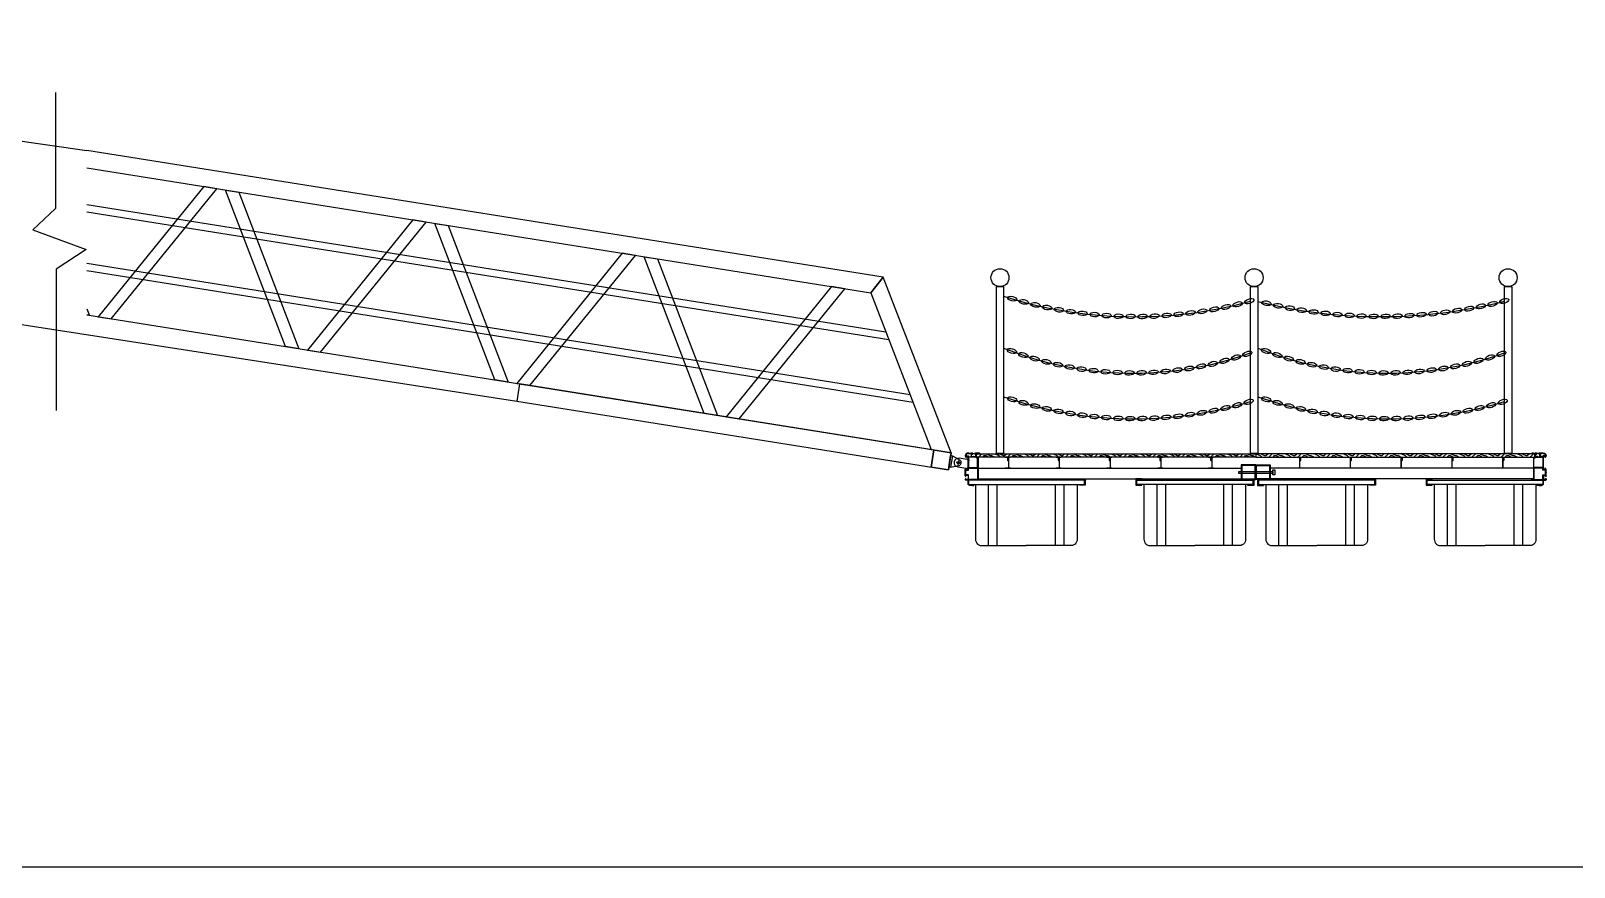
# Model space of a CAD drawing. Extents: x 36536 to 256213, y 18389 to 106449.
# Drawn here: x 233962 to 244591, y 69667 to 75428 of the extents above; entities that cross this region are included whole.
import ezdxf

# ---------------------------------------------------------------- set-up
doc = ezdxf.new("R2010")
doc.units = 0
doc.header["$LTSCALE"] = 1000
doc.header["$MEASUREMENT"] = 0
doc.linetypes.add('CENTER2', pattern=[28.575, 19.05, -3.175, 3.175, -3.175])
for name, color, linetype, lineweight in [('0 [HR] Dim', 6, 'Continuous', 13), ('结构', 52, 'Continuous', 18), ('铝龙骨', 7, 'Continuous', 9)]:
    doc.layers.add(name, color=color, linetype=linetype, lineweight=lineweight)
for name, color, linetype in [('W-PLASTIC_RAILINGS塑木栏杆', 6, 'Continuous'), ('W-STEEL_FRAME钢架', 3, 'Continuous'), ('W-STEEL_KEEL钢龙骨', 5, 'Continuous'), ('W-WOOD_FLOOR木地板', 30, 'Continuous')]:
    doc.layers.add(name, color=color, linetype=linetype)

# ---------------------------------------------------------------- blocks, each defined once
blk = doc.blocks.new('$matou$00000085')
at = {"color": 0, "lineweight": 5}
for p, q in [((-17, 36, 0), (-17, 37, 0)), ((-4, 34, 0), (-4, 35, 0)), ((-1, 13, 0), (-3, 13, 0))]:
    blk.add_line(p, q, dxfattribs=at)
at = {"color": 0, "lineweight": 0, "ltscale": 0.5}
blk.add_arc((-2, 17, 0), 4.07, 274.7282, 349.8472, dxfattribs=at)
at = {"layer": '结构', "color": 0, "linetype": 'ByBlock', "lineweight": 0, "ltscale": 0.5}
for p, q in [((-7, 38, 0), (-16, 38, 0)), ((-16, 35, 0), (-8, 35, 0)), ((-7, -34, 0), (-7, 34, 0)), ((-5, 33, 0), (-4, 34, 0)), ((-4, 33, 0), (-5, 33, 0)), ((-5, 31, 0), (-4, 32, 0)), ((-4, 31, 0), (-5, 31, 0)), ((-5, 31, 0), (-4, 31, 0)), ((-4, 31, 0), (-5, 31, 0)), ((-5, 29, 0), (-4, 29, 0)), ((-4, 29, 0), (-5, 29, 0)), ((-5, 27, 0), (-4, 27, 0)), ((-4, 27, 0), (-5, 27, 0)), ((-4, 26, 0), (-5, 25, 0)), ((-5, 25, 0), (-4, 25, 0)), ((-5, 24, 0), (-4, 23, 0)), ((-4, 24, 0), (-5, 24, 0)), ((-5, 22, 0), (-4, 22, 0)), ((-4, 22, 0), (-5, 22, 0)), ((-5, 20, 0), (-4, 20, 0)), ((-4, 20, 0), (-5, 20, 0)), ((-4, 32, 0), (-4, 33, 0)), ((-4, 31, 0), (-4, 29, 0)), ((-4, 31, 0), (-4, 31, 0)), ((-4, 29, 0), (-4, 27, 0)), ((-4, 27, 0), (-4, 26, 0)), ((-4, 25, 0), (-4, 24, 0)), ((-4, 23, 0), (-4, 22, 0)), ((-4, 22, 0), (-4, 20, 0)), ((-4, 20, 0), (-4, 19, 0)), ((-4, -34, 0), (-4, 12, 0)), ((-1, 34, 0), (-1, 35, 0)), ((0, 33, 0), (-1, 34, 0)), ((-1, 33, 0), (0, 33, 0)), ((-1, 32, 0), (-1, 33, 0)), ((0, 31, 0), (-1, 32, 0)), ((-1, 31, 0), (0, 31, 0)), ((-1, 30, 0), (-1, 31, 0)), ((0, 30, 0), (-1, 30, 0)), ((-1, 29, 0), (0, 30, 0)), ((-1, 28, 0), (-1, 29, 0)), ((0, 28, 0), (-1, 28, 0)), ((-1, 28, 0), (0, 28, 0)), ((-1, 26, 0), (-1, 28, 0)), ((0, 26, 0), (-1, 26, 0)), ((-1, 26, 0), (0, 26, 0)), ((-1, 25, 0), (-1, 26, 0)), ((0, 24, 0), (-1, 25, 0)), ((-1, 24, 0), (0, 24, 0)), ((-1, 23, 0), (-1, 24, 0)), ((0, 22, 0), (-1, 23, 0)), ((-1, 22, 0), (0, 22, 0)), ((-1, 22, 0), (-1, 22, 0)), ((-1, 21, 0), (-1, 22, 0)), ((0, 21, 0), (-1, 21, 0)), ((-1, 20, 0), (0, 21, 0)), ((-1, 19, 0), (-1, 20, 0)), ((2, 38, 0), (16, 38, 0)), ((3, 34, 0), (3, 17, 0)), ((16, 35, 0), (4, 35, 0)), ((17, 37, 0), (17, 36, 0)), ((-17, -35, 0), (-8, -35, 0)), ((-17, -38, 0), (-17, -36, 0)), ((17, -38, 0), (-17, -38, 0)), ((-3, -35, 0), (17, -35, 0)), ((17, -36, 0), (17, -38, 0))]:
    blk.add_line(p, q, dxfattribs=at)
for centre, radius, start, end in [((-16, 37, 0), 1, 90, 180), ((-16, 36, 0), 1, 180, 270), ((-8, 34, 0), 1, 0, 90), ((-7, 35, 0), 3, 0, 90.0017), ((-2, 19, 0), 1.75, 180, 0), ((-3, 12, 0), 1, 90, 180), ((2, 35, 0), 3, 89.9983, 180), ((4, 34, 0), 1, 90, 180), ((16, 37, 0), 1, 0, 90), ((16, 36, 0), 1, 270, 360), ((-17, -36, 0), 0.5, 90, 180), ((-17, -38, 0), 0.5, 180, 270), ((-8, -34, 0), 1, 270, 0), ((-3, -34, 0), 1, 180, 270), ((17, -36, 0), 0.5, 0, 90), ((17, -38, 0), 0.5, 270, 0)]:
    blk.add_arc(centre, radius, start, end, dxfattribs=at)
blk = doc.blocks.new('*U279')
at = {"layer": '铝龙骨', "yscale": -1, "rotation": 180}
blk.add_blockref('$matou$00000085', (0, 0, 0), dxfattribs=at)
blk = doc.blocks.new('*U280')
at = {"color": 0, "linetype": 'ByBlock', "lineweight": -2, "transparency": 16777216}
for p in [(0, 0), (350, 0), (700, 0), (1050, 0), (1400, 0)]:
    blk.add_blockref('*U279', p, dxfattribs=at)
blk = doc.blocks.new('450fuxiang')
at = {"color": 5, "lineweight": -3}
for p, q in [((-1521475, 1202849), (-1521475, 1203269)), ((-1521415, 1202849), (-1521415, 1203269)), ((-1521015, 1202849), (-1521015, 1203269)), ((-1520955, 1202849), (-1520955, 1203269))]:
    blk.add_line(p, q, dxfattribs=at)
at = {"color": 5}
blk.add_lwpolyline([(-1521615, 1203299), (-1521615, 1203269), (-1521565, 1203269), (-1520815, 1203269), (-1520815, 1203269), (-1520815, 1203299)], close=True, dxfattribs=at)
at = {"color": 5, "lineweight": -3}
for points in [[(-1521565, 1203269), (-1521565, 1202893, 0.477005), (-1521515, 1202849), (-1521215, 1202849)], [(-1520865, 1203269), (-1520865, 1202893, -0.477005), (-1520915, 1202849), (-1521215, 1202849)]]:
    blk.add_lwpolyline(points, format="xyb", dxfattribs=at)
blk = doc.blocks.new('*U281')
at = {"layer": '铝龙骨', "yscale": -1, "rotation": 180}
blk.add_blockref('$matou$00000085', (0, 0, 0), dxfattribs=at)
blk = doc.blocks.new('*U282')
at = {"color": 0, "linetype": 'ByBlock', "lineweight": -2, "transparency": 16777216}
for p in [(0, 0), (350, 0), (700, 0), (1050, 0), (1400, 0)]:
    blk.add_blockref('*U281', p, dxfattribs=at)
blk = doc.blocks.new('*U291')
blk.add_ellipse((61, 2), major_axis=(32.4, 2.7), ratio=0.48401)
blk = doc.blocks.new('*U278')
at = {"color": 0, "linetype": 'ByBlock', "lineweight": -2, "transparency": 16777216}
for p, rotation in [((240662, 73600), 342.3868018437025), ((240741, 73576), 343.9696232569075), ((240821, 73554), 345.5524446701127), ((242215, 73530), 12.46040869459679), ((242295, 73549), 14.043230107802), ((240901, 73534), 347.1352660833179), ((240982, 73517), 348.718087496523), ((241064, 73502), 350.3009089097276), ((241145, 73489), 351.8837303229324), ((241227, 73479), 353.4665517361374), ((241310, 73470), 355.0493731493422), ((241392, 73464), 356.6321945625468), ((241475, 73461), 358.2150159757521), ((241558, 73459), 359.7978373889584), ((241640, 73460), 1.380658802161547), ((241723, 73463), 2.963480215366089), ((241806, 73469), 4.546301628570874), ((241888, 73476), 6.129123041775837), ((241970, 73486), 7.711944454981085), ((242052, 73498), 9.294765868186326), ((242134, 73513), 10.87758728139156)]:
    blk.add_blockref('*U291', p, dxfattribs=dict(at, rotation=rotation))
blk = doc.blocks.new('*U287')
blk.add_ellipse((61, 2), major_axis=(32.4, 2.7), ratio=0.48401)
blk = doc.blocks.new('*U288')
at = {"color": 0, "linetype": 'ByBlock', "lineweight": -2, "transparency": 16777216}
for p, rotation in [((240662, 73243), 338.1623771704504), ((240739, 73214), 340.1348726219333), ((240817, 73187), 342.1073680734158), ((240897, 73163), 344.0798635248983), ((240976, 73141), 346.0523589763809), ((241057, 73123), 348.0248544278635), ((241962, 73105), 9.722304394172221), ((242043, 73120), 11.69479984565498), ((242124, 73139), 13.66729529713785), ((242204, 73160), 15.63979074862043), ((242283, 73183), 17.6122862001031), ((241138, 73107), 349.9973498793462), ((241220, 73094), 351.9698453308288), ((241302, 73084), 353.9423407823116), ((241385, 73077), 355.9148362337945), ((241467, 73072), 357.8873316852772), ((241550, 73071), 359.8598271367605), ((241633, 73072), 1.832322588241886), ((241715, 73076), 3.804818039724329), ((241798, 73083), 5.777313491206952), ((241880, 73092), 7.749808942689576)]:
    blk.add_blockref('*U287', p, dxfattribs=dict(at, rotation=rotation))
blk = doc.blocks.new('*U289')
blk.add_ellipse((61, 2), major_axis=(32.4, 2.7), ratio=0.48401)
blk = doc.blocks.new('*U290')
at = {"color": 0, "linetype": 'ByBlock', "lineweight": -2, "transparency": 16777216}
for p, rotation in [((240662, 72908), 340.8325963447396), ((240740, 72882), 342.559895919299), ((240820, 72858), 344.2871954938582), ((240900, 72837), 346.0144950684179), ((240980, 72818), 347.7417946429775), ((241061, 72802), 349.4690942175368), ((241967, 72786), 8.469389537690923), ((242049, 72799), 10.19668911225048), ((242130, 72815), 11.92398868680983), ((242211, 72833), 13.65128826136942), ((242291, 72854), 15.37858783592879), ((241143, 72788), 351.1963937920964), ((241225, 72777), 352.9236933666562), ((241307, 72768), 354.6509929412158), ((241390, 72761), 356.3782925157752), ((241472, 72757), 358.1055920903347), ((241555, 72756), 359.8328916648965), ((241638, 72757), 1.560191239453163), ((241720, 72760), 3.287490814012628), ((241803, 72766), 5.014790388571994), ((241885, 72775), 6.742089963131553)]:
    blk.add_blockref('*U289', p, dxfattribs=dict(at, rotation=rotation))
blk = doc.blocks.new('asdasdasfdf')
at = {"color": 3, "lineweight": -3}
for p, q in [((210793, 35711), (210793, 35754)), ((210799, 35753), (210812, 35753)), ((210810, 35778), (210810, 35778)), ((210811, 35778), (210812, 35778)), ((210812, 35778), (210812, 35778)), ((210814, 35778), (210820, 35778)), ((210814, 35778), (210814, 35778)), ((210814, 35778), (210816, 35778)), ((210825, 35776), (210825, 35771)), ((210839, 35771), (210839, 35776)), ((210845, 35778), (210850, 35778)), ((210858, 35778), (210858, 35778)), ((210860, 35778), (210860, 35778)), ((210861, 35778), (210861, 35778)), ((210862, 35778), (210862, 35778)), ((210862, 35749), (210862, 35711)), ((210865, 35778), (210867, 35778)), ((210774, 35646), (210774, 35664)), ((210862, 35644), (210862, 35595))]:
    blk.add_line(p, q, dxfattribs=at)
at = {"color": 0}
blk.add_line((210825, 35774), (210839, 35774), dxfattribs=at)
at = {"color": 3, "lineweight": -3}
for points in [[(210794, 35778, 0.414214), (210774, 35758), (210774, 35757)], [(210778, 35759), (210778, 35759), (210795, 35759, -0.414214), (210797, 35757), (210797, 35755, 0.413909), (210799, 35753)], [(210791, 35756), (210785, 35756, 0.362489), (210784, 35755), (210782, 35748)], [(210794, 35774), (210794, 35774), (210811, 35774, -0.414214), (210814, 35771), (210814, 35755, -0.414518), (210812, 35753)], [(210799, 35778, -0.198912), (210799, 35778), (210800, 35778)], [(210800, 35778), (210800, 35778, -0.198912), (210800, 35778), (210801, 35778, -0.198912), (210801, 35778), (210802, 35778)], [(210802, 35778), (210802, 35778, -0.198912), (210802, 35778), (210803, 35778, -0.198912), (210803, 35778), (210804, 35778)], [(210804, 35778), (210804, 35778, -0.198912), (210804, 35778), (210805, 35778, -0.198912), (210805, 35778), (210806, 35778)], [(210806, 35778), (210806, 35778, -0.198912), (210806, 35778), (210807, 35778, -0.198912), (210807, 35778), (210808, 35778)], [(210808, 35778), (210808, 35778, -0.198912), (210808, 35778), (210809, 35778, -0.198912), (210809, 35778), (210810, 35778)], [(210810, 35778, -0.198912), (210810, 35778), (210811, 35778)], [(210812, 35778), (210813, 35778, -0.198912), (210813, 35778), (210814, 35778)], [(210832, 35753), (210818, 35753, -0.414214), (210817, 35754), (210817, 35770, -0.414214), (210818, 35771), (210825, 35771)], [(210833, 35753, 0.198912), (210833, 35753), (210832, 35753, -0.414214), (210832, 35753), (210832, 35753, 0.198912), (210832, 35753)], [(210833, 35753), (210846, 35753, 0.414214), (210847, 35754), (210847, 35770, 0.414214), (210846, 35771), (210839, 35771)], [(210850, 35778), (210850, 35778, 0.198912), (210850, 35778), (210848, 35778)], [(210852, 35778), (210852, 35778, 0.198912), (210852, 35778), (210851, 35778, 0.198912), (210851, 35778), (210851, 35778)], [(210862, 35749, 0.414214), (210861, 35750), (210852, 35750, -0.414214), (210851, 35751), (210851, 35774, -0.414214), (210852, 35775)], [(210875, 35776), (210875, 35775, -0.414214), (210875, 35775), (210852, 35775)], [(210854, 35778), (210854, 35778, 0.198912), (210854, 35778), (210853, 35778, 0.198912), (210853, 35778), (210853, 35778)], [(210856, 35778), (210856, 35778, 0.198912), (210856, 35778), (210855, 35778, 0.198912), (210855, 35778), (210855, 35778)], [(210858, 35778), (210857, 35778, 0.198912), (210857, 35778), (210857, 35778)], [(210860, 35778), (210859, 35778, 0.198912), (210859, 35778), (210859, 35778)], [(210862, 35778), (210861, 35778, 0.198912), (210861, 35778)], [(210864, 35778), (210864, 35778, 0.198912), (210864, 35778), (210863, 35778, 0.198912), (210863, 35778), (210863, 35778)], [(210865, 35778, 0.198912), (210865, 35778), (210865, 35778)], [(210774, 35646, 0.198912), (210774, 35645), (210775, 35645, -0.414214), (210775, 35645), (210774, 35645, 0.198912), (210774, 35644)], [(210774, 35620, 0.414214), (210777, 35617), (210778, 35617, 0.414214), (210778, 35617)], [(210778, 35617), (210778, 35624, -0.414214), (210779, 35625), (210792, 35625, -0.414214), (210793, 35624), (210793, 35611, 0.198912), (210794, 35611), (210794, 35610, -0.414214), (210794, 35610), (210794, 35610, 0.198912), (210793, 35610), (210793, 35596, -0.414214), (210792, 35595), (210779, 35595, -0.414214), (210778, 35596), (210778, 35603)], [(210781, 35674, -0.403535), (210782, 35673), (210784, 35666, 0.362489), (210785, 35665), (210791, 35665, 0.414214), (210793, 35667), (210793, 35710)], [(210793, 35711, 0.198912), (210794, 35711), (210794, 35711, -0.414214), (210794, 35710), (210794, 35710, 0.198912), (210793, 35710)], [(210862, 35711), (210861, 35711, 0.414214), (210861, 35710), (210862, 35710, -0.198912), (210862, 35710), (210862, 35710), (210862, 35646)], [(210862, 35673), (210862, 35595, 2.414214), (210862, 35595), (210874, 35595, -0.414214), (210875, 35594), (210875, 35593, -0.414214), (210874, 35592)], [(210862, 35645), (210861, 35645, 0.414214), (210861, 35645), (210862, 35645)], [(210774, 35598), (210774, 35594, 0.414214), (210776, 35592)], [(210805, 35555, -0.414214), (210793, 35567), (210793, 35590, 0.414214), (210791, 35592), (210776, 35592)], [(210778, 35603, 0.414214), (210778, 35603), (210777, 35603)], [(210874, 35592), (210798, 35592, 0.414214), (210796, 35590), (210796, 35567, 0.414214), (210805, 35558)], [(210822, 35555), (210822, 35556, -0.414214), (210823, 35556), (210823, 35555, 0.198912), (210823, 35555), (210832, 35555, 0.414214), (210833, 35556), (210833, 35557, 0.414214), (210832, 35558), (210805, 35558)], [(210822, 35555, -0.198912), (210822, 35555), (210805, 35555)]]:
    blk.add_lwpolyline(points, format="xyb", dxfattribs=at)
for points in [[(210794, 35778), (210799, 35778), (210797, 35778)], [(210774, 35620), (210774, 35630), (210774, 35644)]]:
    blk.add_lwpolyline(points, dxfattribs=at)
for points in [[(210850, 35746, -0.356394), (210847, 35749, 0.356394), (210845, 35750), (210800, 35750, 0.414214), (210797, 35747), (210797, 35680, 0.414214), (210799, 35678), (210855, 35678, 0.414214), (210858, 35681), (210858, 35743, 0.414214), (210855, 35746)], [(210858, 35598, -0.414214), (210855, 35595), (210800, 35595, -0.414214), (210797, 35598), (210797, 35626, 0.414214), (210794, 35629), (210781, 35629, -0.414214), (210778, 35632), (210778, 35657, -0.414214), (210781, 35660), (210794, 35660, 0.414214), (210797, 35663), (210797, 35673, -0.414214), (210799, 35675), (210855, 35675, -0.414214), (210858, 35672)]]:
    blk.add_lwpolyline(points, format="xyb", close=True, dxfattribs=at)
for centre, radius, start, end in [((210784, 35757), 9.88, 179.7094, 251.9861), ((210794, 35758), 16, 89.8166, 176.4472), ((210781, 35748), 1, 270, 349.7), ((210791, 35754), 2.01, 0, 90), ((210800, 35778), 0.201, 225, 315), ((210802, 35778), 0.201, 225, 315), ((210804, 35778), 0.201, 225, 315), ((210806, 35778), 0.201, 225, 315), ((210808, 35778), 0.201, 225, 315), ((210810, 35778), 0.201, 225, 315), ((210811, 35778), 0.201, 45, 90), ((210812, 35778), 0.201, 225, 315), ((210812, 35778), 0.201, 90, 135), ((210814, 35778), 0.201, 225, 315), ((210814, 35778), 0.201, 90, 135), ((210820, 35772), 6.62, 38.3047, 92.8074), ((210825, 35771), 0.201, 270, 0.2741), ((210844, 35772), 6.62, 87.1926, 141.6953), ((210839, 35771), 0.201, 180, 270), ((210850, 35778), 0.201, 225, 315), ((210852, 35778), 0.201, 225, 315), ((210854, 35778), 0.201, 225, 315), ((210856, 35778), 0.201, 225, 315), ((210858, 35778), 0.201, 225, 315), ((210858, 35778), 0.201, 45, 90), ((210860, 35778), 0.201, 225, 315), ((210860, 35778), 0.201, 45, 90), ((210862, 35778), 0.201, 225, 315), ((210862, 35778), 0.201, 45, 90), ((210864, 35778), 0.201, 225, 315), ((210867, 35764), 13.8, 54.8394, 92.3815), ((210784, 35664), 10.1, 110.0422, 179.7055), ((210862, 35711), 0.201, 315, 0), ((210862, 35646), 0.201, 315, 0), ((210862, 35644), 0.201, 360, 45), ((210781, 35598), 6.62, 128.3047, 182.8074)]:
    blk.add_arc(centre, radius, start, end, dxfattribs=at)
blk = doc.blocks.new('连接')
at = {"layer": 'W-STEEL_KEEL钢龙骨'}
blk.add_lwpolyline([(503899, 498604), (503899, 498534), (503959, 498534), (503959, 498604)], dxfattribs=at)
blk.add_circle((503929, 498604), 5, dxfattribs=at)
blk.add_arc((503929, 498604), 30, 0, 180, dxfattribs=at)
blk = doc.blocks.new('滚轮支架 -left')
for p, q in [((-50, 10), (-22, 81)), ((50, 10), (22, 81))]:
    blk.add_line(p, q)
at = {"color": 3, "linetype": 'CENTER2'}
for p, q in [((-15, 70), (15, 70)), ((0, 85), (0, 55))]:
    blk.add_line(p, q, dxfattribs=at)
blk.add_lwpolyline([(-50, 10), (50, 10), (50, -5), (-50, -5)], close=True)
blk.add_circle((0, 70), 11)
blk.add_arc((0, 70), 25, 26.1956, 153.8044)
blk = doc.blocks.new('asasd')
at = {"layer": '0 [HR] Dim', "color": 3, "linetype": 'CENTER2'}
for p, q in [((502185, 500813), (502145, 500813)), ((502185, 500813), (502145, 500813)), ((502165, 500785), (502165, 500841)), ((502165, 500785), (502165, 500841))]:
    blk.add_line(p, q, dxfattribs=at)
at = {"rotation": 270}
blk.add_blockref('滚轮支架 -left', (502095, 500813), dxfattribs=at)
blk.add_blockref('滚轮支架 -left', (502095, 500813), dxfattribs=at)
blk = doc.blocks.new('*U285')
blk.add_ellipse((61, 2), major_axis=(32.4, 2.7), ratio=0.48401)
blk = doc.blocks.new('*U286')
at = {"color": 0, "linetype": 'ByBlock', "lineweight": -2, "transparency": 16777216}
for p, rotation in [((242412, 73565), 345.8366380346332), ((242492, 73546), 347.2051172902687), ((243970, 73533), 11.83774389171014), ((244051, 73551), 13.20622314734562), ((242573, 73528), 348.5735965459039), ((242654, 73513), 349.9420758015393), ((242736, 73499), 351.3105550571751), ((242818, 73488), 352.679034312811), ((242900, 73478), 354.0475135684471), ((242983, 73471), 355.4159928240825), ((243065, 73465), 356.7844720797183), ((243148, 73461), 358.1529513353541), ((243231, 73460), 359.5214305909909), ((243313, 73460), 0.8899098466249721), ((243396, 73462), 2.25838910226087), ((243479, 73467), 3.62686835789621), ((243561, 73473), 4.995347613532092), ((243644, 73481), 6.363826869167786), ((243726, 73491), 7.732306124803526), ((243808, 73503), 9.100785380438921), ((243889, 73517), 10.46926463607441)]:
    blk.add_blockref('*U285', p, dxfattribs=dict(at, rotation=rotation))
blk = doc.blocks.new('*U292')
blk.add_ellipse((61, 2), major_axis=(32.4, 2.7), ratio=0.48401)
blk = doc.blocks.new('*U293')
at = {"color": 0, "linetype": 'ByBlock', "lineweight": -2, "transparency": 16777216}
for p, rotation in [((242412, 73243), 338.1623771704505), ((242489, 73214), 340.1348726219331), ((242567, 73187), 342.1073680734161), ((242647, 73163), 344.0798635248989), ((242726, 73141), 346.0523589763817), ((242807, 73123), 348.0248544278643), ((243712, 73105), 9.722304394174483), ((243793, 73120), 11.6947998456573), ((243874, 73139), 13.66729529713994), ((243954, 73160), 15.6397907486222), ((244033, 73183), 17.61228620010482), ((242888, 73107), 349.997349879347), ((242970, 73094), 351.9698453308298), ((243052, 73084), 353.9423407823124), ((243135, 73077), 355.9148362337953), ((243217, 73072), 357.8873316852782), ((243300, 73071), 359.8598271367631), ((243383, 73072), 1.832322588243278), ((243465, 73076), 3.804818039725863), ((243548, 73083), 5.77731349120866), ((243630, 73092), 7.749808942691462)]:
    blk.add_blockref('*U292', p, dxfattribs=dict(at, rotation=rotation))
blk = doc.blocks.new('*U283')
blk.add_ellipse((61, 2), major_axis=(32.4, 2.7), ratio=0.48401)
blk = doc.blocks.new('*U284')
at = {"color": 0, "linetype": 'ByBlock', "lineweight": -2, "transparency": 16777216}
for p, rotation in [((242412, 72908), 340.8325963447396), ((242490, 72882), 342.5598959192985), ((242570, 72858), 344.2871954938574), ((242650, 72837), 346.0144950684166), ((242730, 72818), 347.741794642976), ((242811, 72802), 349.4690942175354), ((243717, 72786), 8.469389537686647), ((243799, 72799), 10.19668911224584), ((243880, 72815), 11.923988686805), ((243961, 72833), 13.65128826136394), ((244041, 72854), 15.3785878359231), ((242893, 72788), 351.1963937920945), ((242975, 72777), 352.9236933666534), ((243057, 72768), 354.6509929412124), ((243140, 72761), 356.3782925157717), ((243222, 72757), 358.1055920903313), ((243305, 72756), 359.8328916648899), ((243388, 72757), 1.560191239449659), ((243470, 72760), 3.287490814008967), ((243553, 72766), 5.014790388568137), ((243635, 72775), 6.742089963127489)]:
    blk.add_blockref('*U283', p, dxfattribs=dict(at, rotation=rotation))

msp = doc.modelspace()

# ---------------------------------------------------------------- hatches: boundary and pattern name
at = {"layer": 'W-WOOD_FLOOR木地板'}
h = msp.add_hatch(dxfattribs=at)
h.set_pattern_fill('木纹01', color=256, scale=50)
h.set_pattern_definition([(360, (-108741.64, 247352.29), (200, 200), [10, -190]), (360, (-108881.64, 247372.29), (200, 200), [20, -180]), (360, (-108751.64, 247382.29), (200, 200), [10, -190]), (360, (-108871.64, 247402.29), (200, 200), [10, -190]), (360, (-108751.64, 247412.29), (200, 200), [10, -190]), (360, (-108861.64, 247422.29), (200, 200), [10, -190]), (360, (-108751.64, 247432.29), (200, 200), [10, -190]), (360, (-108861.64, 247452.29), (200, 200), [10, -110, 10, -70]), (360, (-108861.64, 247472.29), (200, 200), [20, -100, 10, -70]), (360, (-108871.64, 247502.29), (200, 200), [10, -30, 10, -80, 10, -60]), (360, (-108881.64, 247522.29), (200, 200), [10, -40, 20, -130]), (360, (-108751.64, 247532.29), (200, 200), [10, -190]), (360, (-108881.64, 247542.29), (200, 200), [10, -50, 10, -130]), (45, (-108901.64, 247352.29), (5e-14, 200), [28.2842, -254.55851]), (45, (-108731.64, 247352.29), (5e-14, 200), [56.56854, -226.27417]), (45, (-108731.64, 247452.29), (5e-14, 200), [14.142, -268.70071]), (45, (-108901.64, 247472.29), (5e-14, 200), [42.4264, -240.41631]), (45, (-108731.64, 247472.29), (5e-14, 200), [70.71068, -212.13203]), (45, (-108731.64, 247502.29), (5e-14, 200), [42.4264, -240.41631]), (315, (-108771.64, 247522.29), (200, -9e-14), [14.142, -268.70071]), (315, (-108841.64, 247362.29), (200, -9e-14), [28.2842, -254.55851]), (315, (-108831.64, 247442.29), (200, -9e-14), [28.2842, -254.55851]), (315, (-108771.64, 247402.29), (200, -9e-14), [28.2842, -254.55851]), (315, (-108781.64, 247482.29), (200, -9e-14), [28.2842, -254.55851]), (315, (-108771.64, 247502.29), (200, -9e-14), [42.4264, -240.41631]), (315, (-108821.64, 247382.29), (200, -9e-14), [42.4264, -240.41631]), (315, (-108791.64, 247392.29), (200, -9e-14), [42.4264, -240.41631]), (315, (-108821.64, 247462.29), (200, -9e-14), [42.4264, -240.41631]), (315, (-108801.64, 247472.29), (200, -9e-14), [42.4264, -240.41631]), (26.56505, (-108891.64, 247392.29), (200, 8e-08), [22.36068, -424.85292]), (26.56505, (-108741.64, 247382.29), (200, 8e-08), [89.44272, -357.77088]), (26.56505, (-108741.64, 247412.29), (200, 8e-08), [89.44272, -357.77088]), (26.56505, (-108741.64, 247432.29), (200, 8e-08), [89.4428, -134, 44.722, -179.048795]), (26.56505, (-108721.64, 247462.29), (200, 8e-08), [22.36068, -424.85292]), (26.56505, (-108901.64, 247532.29), (200, 8e-08), [22.36068, -424.85292]), (26.56505, (-108741.64, 247532.29), (200, 8e-08), [44.72136, -402.49224]), (333.43495, (-108791.64, 247352.29), (200, -8e-08), [44.72136, -402.49224]), (333.43495, (-108861.64, 247402.29), (200, -8e-08), [44.72136, -402.49224]), (333.43495, (-108861.64, 247372.29), (200, -8e-08), [22.36068, -424.85224]), (333.43495, (-108851.64, 247422.29), (200, -8e-08), [67.08204, -380.13156]), (333.43495, (-108811.64, 247422.29), (200, -8e-08), [44.72136, -402.49224]), (333.43495, (-108791.64, 247432.29), (200, -8e-08), [44.72136, -402.49224]), (333.43495, (-108851.64, 247452.29), (200, -8e-08), [22.36068, -424.85224]), (333.43495, (-108841.64, 247472.29), (200, -8e-08), [22.36068, -424.85224]), (333.43495, (-108761.64, 247512.29), (200, -8e-08), [22.36068, -424.85224]), (333.43495, (-108771.64, 247442.29), (200, -8e-08), [22.36068, -424.85224]), (333.43495, (-108861.64, 247502.29), (200, -8e-08), [67.08204, -380.13156]), (333.43495, (-108871.64, 247522.29), (200, -8e-08), [44.72136, -402.49224]), (333.43495, (-108761.64, 247462.29), (200, -8e-08), [22.36, -201.24, 22.36, -201.253595]), (333.43495, (-108821.64, 247502.29), (200, -8e-08), [44.72136, -402.49224]), (333.43495, (-108811.64, 247522.29), (200, -8e-08), [44.72136, -402.49224]), (333.43495, (-108871.64, 247542.29), (200, -8e-08), [44.72136, -402.49224]), (333.43495, (-108811.64, 247542.29), (200, -8e-08), [44.72136, -402.49224])])
h.paths.add_polyline_path([(240475.499, 72515.553), (240475.499, 72491.553), (242398.246, 72491.553), (242398.246, 72515.553)])
h = msp.add_hatch(dxfattribs=at)
h.set_pattern_fill('木纹01', color=256, scale=50)
h.set_pattern_definition([(360, (-108741.64, 247352.29), (200, 200), [10, -190]), (360, (-108881.64, 247372.29), (200, 200), [20, -180]), (360, (-108751.64, 247382.29), (200, 200), [10, -190]), (360, (-108871.64, 247402.29), (200, 200), [10, -190]), (360, (-108751.64, 247412.29), (200, 200), [10, -190]), (360, (-108861.64, 247422.29), (200, 200), [10, -190]), (360, (-108751.64, 247432.29), (200, 200), [10, -190]), (360, (-108861.64, 247452.29), (200, 200), [10, -110, 10, -70]), (360, (-108861.64, 247472.29), (200, 200), [20, -100, 10, -70]), (360, (-108871.64, 247502.29), (200, 200), [10, -30, 10, -80, 10, -60]), (360, (-108881.64, 247522.29), (200, 200), [10, -40, 20, -130]), (360, (-108751.64, 247532.29), (200, 200), [10, -190]), (360, (-108881.64, 247542.29), (200, 200), [10, -50, 10, -130]), (45, (-108901.64, 247352.29), (5e-14, 200), [28.2842, -254.55851]), (45, (-108731.64, 247352.29), (5e-14, 200), [56.56854, -226.27417]), (45, (-108731.64, 247452.29), (5e-14, 200), [14.142, -268.70071]), (45, (-108901.64, 247472.29), (5e-14, 200), [42.4264, -240.41631]), (45, (-108731.64, 247472.29), (5e-14, 200), [70.71068, -212.13203]), (45, (-108731.64, 247502.29), (5e-14, 200), [42.4264, -240.41631]), (315, (-108771.64, 247522.29), (200, -9e-14), [14.142, -268.70071]), (315, (-108841.64, 247362.29), (200, -9e-14), [28.2842, -254.55851]), (315, (-108831.64, 247442.29), (200, -9e-14), [28.2842, -254.55851]), (315, (-108771.64, 247402.29), (200, -9e-14), [28.2842, -254.55851]), (315, (-108781.64, 247482.29), (200, -9e-14), [28.2842, -254.55851]), (315, (-108771.64, 247502.29), (200, -9e-14), [42.4264, -240.41631]), (315, (-108821.64, 247382.29), (200, -9e-14), [42.4264, -240.41631]), (315, (-108791.64, 247392.29), (200, -9e-14), [42.4264, -240.41631]), (315, (-108821.64, 247462.29), (200, -9e-14), [42.4264, -240.41631]), (315, (-108801.64, 247472.29), (200, -9e-14), [42.4264, -240.41631]), (26.56505, (-108891.64, 247392.29), (200, 8e-08), [22.36068, -424.85292]), (26.56505, (-108741.64, 247382.29), (200, 8e-08), [89.44272, -357.77088]), (26.56505, (-108741.64, 247412.29), (200, 8e-08), [89.44272, -357.77088]), (26.56505, (-108741.64, 247432.29), (200, 8e-08), [89.4428, -134, 44.722, -179.048795]), (26.56505, (-108721.64, 247462.29), (200, 8e-08), [22.36068, -424.85292]), (26.56505, (-108901.64, 247532.29), (200, 8e-08), [22.36068, -424.85292]), (26.56505, (-108741.64, 247532.29), (200, 8e-08), [44.72136, -402.49224]), (333.43495, (-108791.64, 247352.29), (200, -8e-08), [44.72136, -402.49224]), (333.43495, (-108861.64, 247402.29), (200, -8e-08), [44.72136, -402.49224]), (333.43495, (-108861.64, 247372.29), (200, -8e-08), [22.36068, -424.85224]), (333.43495, (-108851.64, 247422.29), (200, -8e-08), [67.08204, -380.13156]), (333.43495, (-108811.64, 247422.29), (200, -8e-08), [44.72136, -402.49224]), (333.43495, (-108791.64, 247432.29), (200, -8e-08), [44.72136, -402.49224]), (333.43495, (-108851.64, 247452.29), (200, -8e-08), [22.36068, -424.85224]), (333.43495, (-108841.64, 247472.29), (200, -8e-08), [22.36068, -424.85224]), (333.43495, (-108761.64, 247512.29), (200, -8e-08), [22.36068, -424.85224]), (333.43495, (-108771.64, 247442.29), (200, -8e-08), [22.36068, -424.85224]), (333.43495, (-108861.64, 247502.29), (200, -8e-08), [67.08204, -380.13156]), (333.43495, (-108871.64, 247522.29), (200, -8e-08), [44.72136, -402.49224]), (333.43495, (-108761.64, 247462.29), (200, -8e-08), [22.36, -201.24, 22.36, -201.253595]), (333.43495, (-108821.64, 247502.29), (200, -8e-08), [44.72136, -402.49224]), (333.43495, (-108811.64, 247522.29), (200, -8e-08), [44.72136, -402.49224]), (333.43495, (-108871.64, 247542.29), (200, -8e-08), [44.72136, -402.49224]), (333.43495, (-108811.64, 247542.29), (200, -8e-08), [44.72136, -402.49224])])
h.paths.add_polyline_path([(244320.993, 72515.553), (244320.993, 72491.553), (242398.246, 72491.553), (242398.246, 72515.553)])

# ---------------------------------------------------------------- linework, layer by layer
at = {"color": 3, "lineweight": -3}
for p, q in [((240462.999, 72513.339), (240462.999, 72517.656)), ((240468.521, 72520.166), (240473.653, 72520.166)), ((240482.128, 72519.642), (240481.827, 72520.107)), ((240484.136, 72519.642), (240483.834, 72520.107)), ((240484.721, 72520.107), (240484.42, 72519.642)), ((240486.144, 72519.642), (240485.842, 72520.107)), ((240488.879, 72520.166), (240491.254, 72520.166)), ((244307.614, 72520.166), (244305.238, 72520.166)), ((244310.349, 72519.642), (244310.65, 72520.107)), ((244311.771, 72520.107), (244312.073, 72519.642)), ((244312.356, 72519.642), (244312.658, 72520.107)), ((244314.364, 72519.642), (244314.666, 72520.107)), ((244327.971, 72520.166), (244322.839, 72520.166)), ((244333.493, 72513.339), (244333.493, 72517.656)), ((240485.588, 72490.549), (240485.588, 72452.985)), ((244310.904, 72490.549), (244310.904, 72452.985)), ((240485.588, 72386.307), (240485.588, 72336.947)), ((244310.904, 72386.307), (244310.904, 72336.947))]:
    msp.add_line(p, q, dxfattribs=at)
at = {"color": 1, "lineweight": -3}
for p, q in [((240485.588, 72414.947), (242298.244, 72414.947)), ((244310.904, 72414.947), (242498.244, 72414.947)), ((240485.588, 72341.439), (242298.244, 72341.439)), ((244310.904, 72341.439), (242498.244, 72341.439))]:
    msp.add_line(p, q, dxfattribs=at)
for points in [[(211646.243, 103703.395), (244784.33, 103703.395), (244784.33, 69667.453), (211646.243, 69667.453)], [(235243.07, 74340.797), (235151.845, 74355.33), (234424.354, 73458.619), (234515.579, 73444.086)], [(235302.863, 74331.271), (235394.089, 74316.737), (235806.918, 73238.356), (235715.692, 73252.89)], [(236684.887, 74111.093), (236593.662, 74125.627), (235866.171, 73228.916), (235957.396, 73214.383)], [(236744.681, 74101.568), (236835.906, 74087.034), (237248.735, 73008.653), (237157.509, 73023.187)], [(238126.704, 73881.39), (238035.479, 73895.924), (237307.988, 72999.213), (237399.213, 72984.679)], [(238186.498, 73871.864), (238277.723, 73857.331), (238690.552, 72778.95), (238599.327, 72793.483)], [(239568.521, 73651.687), (239477.296, 73666.221), (238749.805, 72769.51), (238841.03, 72754.976)], [(240181.746, 72541.38), (240300.252, 72522.5), (240281.372, 72403.995), (240162.867, 72422.874)], [(242281.606, 72393.695), (242516.651, 72393.695), (242516.651, 72379.371), (242281.606, 72379.371)], [(242298.244, 72338.287), (242398.244, 72338.287), (242398.244, 72438.287), (242298.244, 72438.287)], [(242303.244, 72343.287), (242393.244, 72343.287), (242393.244, 72433.287), (242303.244, 72433.287)], [(242498.244, 72338.287), (242398.244, 72338.287), (242398.244, 72438.287), (242498.244, 72438.287)], [(242493.244, 72343.287), (242403.244, 72343.287), (242403.244, 72433.287), (242493.244, 72433.287)], [(242516.651, 72404.009), (242529.836, 72404.009), (242529.836, 72370.204), (242516.651, 72370.204)]]:
    msp.add_lwpolyline(points, close=True)
for points in [[(234131.877, 75003.348), (234131.877, 74203.395), (233974.123, 74057.473), (234342.954, 73921.732), (234136.909, 73785.991), (234136.909, 72813.578)], [(234347.349, 73514.43), (234365.101, 73468.059), (234347.349, 73470.887)]]:
    msp.add_lwpolyline(points)
at = {"color": 6}
for points in [[(233228.164, 74765.434), (234347.349, 74605.012)], [(233228.164, 73509.796), (237308.859, 72877.561)]]:
    msp.add_lwpolyline(points, dxfattribs=at)
for points in [[(240661.712, 73599.522, 0.144868488), (242361.712, 73566.073, 1.170105573)], [(242411.712, 73564.99, 0.124555247), (244111.712, 73566.073, 1.170105573)], [(240661.712, 73243.033, 0.182726566), (242361.712, 73209.584, 1.170105573)], [(242411.712, 73243.033, 0.182726566), (244111.712, 73209.584, 1.170105573)], [(240661.712, 72907.833, 0.158744249), (242361.712, 72874.385, 1.170105573)], [(242411.712, 72907.833, 0.158744249), (244111.712, 72874.385, 1.170105573)]]:
    msp.add_lwpolyline(points, format="xyb")
at = {"color": 3, "lineweight": -3}
for points in [[(240456.557, 72495.067, 0.198912367), (240456.415, 72495.008), (240456.114, 72494.707, -0.414213562), (240455.83, 72494.707), (240455.529, 72495.008, 0.198912367), (240455.387, 72495.067)], [(240456.557, 72495.067), (240470.027, 72495.067, 0.414213562), (240471.031, 72496.071), (240471.031, 72512.134, 0.414213562), (240470.027, 72513.138), (240463.2, 72513.138)], [(240474.096, 72519.642), (240473.795, 72520.107, 0.19891236), (240473.653, 72520.166), (240471.821, 72520.166)], [(240476.104, 72519.642), (240475.803, 72520.107, 0.19891236), (240475.661, 72520.166), (240474.823, 72520.166, 0.198912361), (240474.681, 72520.107), (240474.38, 72519.642)], [(240485.588, 72490.549, 0.414213562), (240484.584, 72491.553), (240475.548, 72491.553, -0.414213562), (240474.545, 72492.557), (240474.545, 72516.15, -0.414213562), (240475.548, 72517.154)], [(240498.639, 72517.656), (240498.639, 72517.355, -0.414213562), (240498.438, 72517.154), (240475.548, 72517.154)], [(240478.112, 72519.642), (240477.811, 72520.107, 0.19891236), (240477.669, 72520.166), (240476.831, 72520.166, 0.198912361), (240476.689, 72520.107), (240476.388, 72519.642)], [(240480.12, 72519.642), (240479.819, 72520.107, 0.19891236), (240479.677, 72520.166), (240478.839, 72520.166, 0.198912361), (240478.697, 72520.107), (240478.396, 72519.642)], [(240481.685, 72520.166), (240480.847, 72520.166, 0.198912361), (240480.705, 72520.107), (240480.404, 72519.642)], [(240483.692, 72520.166), (240482.855, 72520.166, 0.198912361), (240482.713, 72520.107), (240482.412, 72519.642)], [(240485.7, 72520.166), (240484.863, 72520.166, 0.198912361), (240484.721, 72520.107)], [(240488.151, 72519.642), (240487.85, 72520.107, 0.19891236), (240487.708, 72520.166), (240486.871, 72520.166, 0.198912361), (240486.729, 72520.107), (240486.427, 72519.642)], [(240488.879, 72520.166, 0.198912361), (240488.737, 72520.107), (240488.435, 72519.642)], [(244297.853, 72517.656), (244297.853, 72517.355, 0.414213562), (244298.054, 72517.154), (244320.944, 72517.154)], [(244307.614, 72520.166, -0.198912361), (244307.756, 72520.107), (244308.057, 72519.642)], [(244308.341, 72519.642), (244308.642, 72520.107, -0.19891236), (244308.784, 72520.166), (244309.622, 72520.166, -0.198912361), (244309.763, 72520.107), (244310.065, 72519.642)], [(244310.792, 72520.166), (244311.629, 72520.166, -0.198912361), (244311.771, 72520.107)], [(244310.904, 72490.549, -0.414213562), (244311.908, 72491.553), (244320.944, 72491.553, 0.414213562), (244321.948, 72492.557), (244321.948, 72516.15, 0.414213562), (244320.944, 72517.154)], [(244312.8, 72520.166), (244313.637, 72520.166, -0.198912361), (244313.779, 72520.107), (244314.08, 72519.642)], [(244314.808, 72520.166), (244315.645, 72520.166, -0.198912361), (244315.787, 72520.107), (244316.088, 72519.642)], [(244316.372, 72519.642), (244316.673, 72520.107, -0.19891236), (244316.815, 72520.166), (244317.653, 72520.166, -0.198912361), (244317.795, 72520.107), (244318.096, 72519.642)], [(244318.38, 72519.642), (244318.681, 72520.107, -0.19891236), (244318.823, 72520.166), (244319.661, 72520.166, -0.198912361), (244319.803, 72520.107), (244320.104, 72519.642)], [(244320.388, 72519.642), (244320.689, 72520.107, -0.19891236), (244320.831, 72520.166), (244321.669, 72520.166, -0.198912361), (244321.811, 72520.107), (244322.112, 72519.642)], [(244322.396, 72519.642), (244322.697, 72520.107, -0.19891236), (244322.839, 72520.166), (244324.671, 72520.166)], [(244339.935, 72495.067), (244326.465, 72495.067, -0.414213562), (244325.461, 72496.071), (244325.461, 72512.134, -0.414213562), (244326.465, 72513.138), (244333.292, 72513.138)], [(244339.935, 72495.067, -0.198912367), (244340.077, 72495.008), (244340.378, 72494.707, 0.414213562), (244340.662, 72494.707), (244340.964, 72495.008, -0.198912367), (244341.106, 72495.067)], [(240485.588, 72414.947), (240485.588, 72336.947, 2.414213562), (240486.09, 72336.445), (240497.635, 72336.445, -0.414213562), (240498.639, 72335.441), (240498.639, 72334.437, -0.414213562), (240497.635, 72333.433)], [(240485.529, 72452.843), (240485.228, 72452.542, 0.414213562), (240485.228, 72452.258), (240485.529, 72451.957, -0.198912367), (240485.588, 72451.815), (240485.588, 72451.815), (240485.588, 72387.478)], [(244310.904, 72414.947), (244310.904, 72336.947, -2.414213562), (244310.402, 72336.445), (244298.857, 72336.445, 0.414213562), (244297.853, 72335.441), (244297.853, 72334.437, 0.414213562), (244298.857, 72333.433)], [(244310.963, 72452.843), (244311.264, 72452.542, -0.414213562), (244311.264, 72452.258), (244310.963, 72451.957, 0.198912367), (244310.904, 72451.815), (244310.904, 72451.815), (244310.904, 72387.478)], [(240497.635, 72333.433), (240422.336, 72333.433, 0.414213562), (240420.328, 72331.425), (240420.328, 72309.339, 0.414213562), (240429.363, 72300.303)], [(240445.985, 72297.35), (240446.286, 72297.652, -0.414213562), (240446.57, 72297.652), (240446.871, 72297.35, 0.198912367), (240447.013, 72297.292), (240455.466, 72297.292, 0.414213562), (240456.47, 72298.296), (240456.47, 72299.299, 0.414213562), (240455.466, 72300.303), (240429.363, 72300.303)], [(240485.529, 72387.336), (240485.228, 72387.035, 0.414213562), (240485.228, 72386.751), (240485.529, 72386.449)], [(244298.857, 72333.433), (244374.157, 72333.433, -0.414213562), (244376.164, 72331.425), (244376.164, 72309.339, -0.414213562), (244367.129, 72300.303)], [(244310.963, 72387.336), (244311.264, 72387.035, -0.414213562), (244311.264, 72386.751), (244310.963, 72386.449)], [(244350.507, 72297.35), (244350.206, 72297.652, 0.414213562), (244349.922, 72297.652), (244349.621, 72297.35, -0.198912367), (244349.479, 72297.292), (244341.026, 72297.292, -0.414213562), (244340.022, 72298.296), (244340.022, 72299.299, -0.414213562), (244341.026, 72300.303), (244367.129, 72300.303)]]:
    msp.add_lwpolyline(points, format="xyb", dxfattribs=at)
for points in [[(240482.074, 72339.959, -0.414213562), (240479.062, 72336.947), (240423.842, 72336.947, -0.414213562), (240420.83, 72339.959), (240420.83, 72367.567, 0.414213562), (240417.818, 72370.579), (240404.771, 72370.579, -0.414213562), (240401.759, 72373.591), (240401.759, 72399.19, -0.414213562), (240404.771, 72402.202), (240417.822, 72402.202, 0.414213562), (240420.834, 72405.214), (240420.834, 72414.752, -0.414213562), (240422.842, 72416.76), (240479.062, 72416.76, -0.414213562), (240482.074, 72413.748)], [(240474.043, 72488.04, -0.356393959), (240471.092, 72490.449, 0.356393959), (240469.124, 72492.055), (240423.846, 72492.055, 0.414213562), (240420.834, 72489.044), (240420.834, 72421.78, 0.414213562), (240422.842, 72419.772), (240479.062, 72419.772, 0.414213562), (240482.074, 72422.784), (240482.074, 72485.028, 0.414213562), (240479.062, 72488.04)], [(244322.45, 72488.04, 0.356393959), (244325.401, 72490.449, -0.356393959), (244327.368, 72492.055), (244372.647, 72492.055, -0.414213562), (244375.658, 72489.044), (244375.658, 72421.78, -0.414213562), (244373.651, 72419.772), (244317.43, 72419.772, -0.414213562), (244314.418, 72422.784), (244314.418, 72485.028, -0.414213562), (244317.43, 72488.04)], [(244314.418, 72339.959, 0.414213562), (244317.43, 72336.947), (244372.651, 72336.947, 0.414213562), (244375.662, 72339.959), (244375.662, 72367.567, -0.414213562), (244378.674, 72370.579), (244391.721, 72370.579, 0.414213562), (244394.733, 72373.591), (244394.733, 72399.19, 0.414213562), (244391.721, 72402.202), (244378.67, 72402.202, -0.414213562), (244375.658, 72405.214), (244375.658, 72414.752, 0.414213562), (244373.651, 72416.76), (244317.43, 72416.76, 0.414213562), (244314.418, 72413.748)]]:
    msp.add_lwpolyline(points, format="xyb", close=True, dxfattribs=at)
at = {"color": 4}
for points in [[(241223.567, 72341.439), (241223.567, 72298.439), (241183.567, 72298.439), (241183.567, 72302.439), (241219.567, 72302.439), (241219.567, 72337.439), (241183.567, 72337.439), (241183.567, 72341.439)], [(241572.925, 72341.439), (241572.925, 72298.439), (241612.925, 72298.439), (241612.925, 72302.439), (241576.925, 72302.439), (241576.925, 72337.439), (241612.925, 72337.439), (241612.925, 72341.439)], [(242384.948, 72339.507), (242384.948, 72296.507), (242344.948, 72296.507), (242344.948, 72300.507), (242380.948, 72300.507), (242380.948, 72335.507), (242344.948, 72335.507), (242344.948, 72339.507)], [(242411.544, 72339.507), (242411.544, 72296.507), (242451.544, 72296.507), (242451.544, 72300.507), (242415.544, 72300.507), (242415.544, 72335.507), (242451.544, 72335.507), (242451.544, 72339.507)], [(243223.567, 72341.439), (243223.567, 72298.439), (243183.567, 72298.439), (243183.567, 72302.439), (243219.567, 72302.439), (243219.567, 72337.439), (243183.567, 72337.439), (243183.567, 72341.439)], [(243572.925, 72341.439), (243572.925, 72298.439), (243612.925, 72298.439), (243612.925, 72302.439), (243576.925, 72302.439), (243576.925, 72337.439), (243612.925, 72337.439), (243612.925, 72341.439)]]:
    msp.add_lwpolyline(points, close=True, dxfattribs=at)
at = {"color": 6}
for centre in [(240636.712, 73728.072), (242386.712, 73728.072), (244136.712, 73728.072)]:
    msp.add_circle(centre, 61.922, dxfattribs=at)
at = {"color": 3, "lineweight": -3}
for centre, radius, start, end in [((240468.197, 72513.551), 6.623, 87.1925723, 141.6953372), ((240463.2, 72513.339), 0.201, 180, 270), ((240474.238, 72519.784), 0.201, 225.0000001, 314.9999999), ((240476.246, 72519.784), 0.201, 225.0000001, 314.9999999), ((240478.254, 72519.784), 0.201, 225.0000001, 314.9999999), ((240480.262, 72519.784), 0.201, 225.0000001, 314.9999999), ((240481.685, 72519.965), 0.201, 45.0000018, 90.0000001), ((240482.27, 72519.784), 0.201, 225.0000001, 314.9999999), ((240483.692, 72519.965), 0.201, 45.0000018, 90.0000001), ((240484.278, 72519.784), 0.201, 225.0000001, 314.9999999), ((240485.7, 72519.965), 0.201, 45.0000018, 90.0000001), ((240486.285, 72519.784), 0.201, 225.0000001, 314.9999999), ((240488.293, 72519.784), 0.201, 225.0000001, 314.9999999), ((240490.68, 72506.356), 13.821, 54.8394288, 92.3814906), ((244305.812, 72506.356), 13.821, 87.6185094, 125.1605712), ((244308.199, 72519.784), 0.201, 225.0000001, 314.9999999), ((244310.207, 72519.784), 0.201, 225.0000001, 314.9999999), ((244310.792, 72519.965), 0.201, 89.9999999, 134.9999982), ((244312.215, 72519.784), 0.201, 225.0000001, 314.9999999), ((244312.8, 72519.965), 0.201, 89.9999999, 134.9999982), ((244314.222, 72519.784), 0.201, 225.0000001, 314.9999999), ((244314.808, 72519.965), 0.201, 89.9999999, 134.9999982), ((244316.23, 72519.784), 0.201, 225.0000001, 314.9999999), ((244318.238, 72519.784), 0.201, 225.0000001, 314.9999999), ((244320.246, 72519.784), 0.201, 225.0000001, 314.9999999), ((244322.254, 72519.784), 0.201, 225.0000001, 314.9999999), ((244328.296, 72513.551), 6.623, 38.3046628, 92.8074277), ((244333.292, 72513.339), 0.201, 270, 360), ((240485.387, 72452.985), 0.201, 315, 0), ((244311.105, 72452.985), 0.201, 180, 225), ((240485.387, 72387.478), 0.201, 315, 0), ((240485.387, 72386.307), 0.201, 360, 45), ((244311.105, 72387.478), 0.201, 180, 225), ((244311.105, 72386.307), 0.201, 135, 180)]:
    msp.add_arc(centre, radius, start, end, dxfattribs=at)
at = {"layer": 'W-PLASTIC_RAILINGS塑木栏杆'}
for points in [[(240611.712, 73666.15), (240661.712, 73666.15), (240661.712, 72516.15), (240611.712, 72516.15)], [(242361.712, 73666.15), (242411.712, 73666.15), (242411.712, 72516.15), (242361.712, 72516.15)], [(244111.712, 73666.15), (244161.712, 73666.15), (244161.712, 72516.15), (244111.712, 72516.15)]]:
    msp.add_lwpolyline(points, close=True, dxfattribs=at)
at = {"layer": 'W-STEEL_FRAME钢架', "color": 4}
for p, q in [((239850.277, 73353.646), (234347.349, 74230.346)), ((239871.121, 73299.695), (234347.349, 74179.715)), ((240017.03, 72922.035), (234347.349, 73825.301)), ((240037.874, 72868.084), (234347.349, 73774.671))]:
    msp.add_line(p, q, dxfattribs=at)
at = {"layer": 'W-STEEL_FRAME钢架', "color": 6}
for points in [[(234347.349, 74483.499), (239746.056, 73623.403), (239832.894, 73731.082), (234347.349, 74605.012)], [(234347.349, 73470.887), (240181.746, 72541.38), (240162.867, 72422.874)]]:
    msp.add_lwpolyline(points, dxfattribs=at)
for points in [[(240162.939, 72544.376), (240300.252, 72522.5), (239832.894, 73731.082), (239746.056, 73623.403)], [(240281.372, 72403.995), (240300.252, 72522.5), (237327.739, 72996.066), (237308.859, 72877.561)]]:
    msp.add_lwpolyline(points, close=True, dxfattribs=at)
at = {"layer": 'W-WOOD_FLOOR木地板'}
for points in [[(240475.499, 72515.553), (242398.246, 72515.553), (242398.246, 72491.553), (240475.499, 72491.553)], [(244320.993, 72515.553), (242398.246, 72515.553), (242398.246, 72491.553), (244320.993, 72491.553)]]:
    msp.add_lwpolyline(points, close=True, dxfattribs=at)

# ---------------------------------------------------------------- block references
for name, p in [('*U278', (0, 0)), ('*U286', (0, 0)), ('*U288', (0, 0)), ('*U293', (0, 0)), ('*U290', (0, 0)), ('*U284', (0, 0)), ('asdasdasfdf', (29623.867, 36741.871)), ('*U280', (240690.746, 72453.257))]:
    msp.add_blockref(name, p)
at = {"xscale": -1}
for name, p in [('asdasdasfdf', (455172.626, 36741.871)), ('*U282', (244105.746, 72453.257))]:
    msp.add_blockref(name, p, dxfattribs=at)
at = {"color": 0}
for p in [(1762033.177, -1130966.116), (1764033.177, -1130966.116)]:
    msp.add_blockref('450fuxiang', p, dxfattribs=at)
at = {"color": 0, "xscale": -1}
for p in [(-1279236.685, -1130966.116), (-1277236.685, -1130966.116)]:
    msp.add_blockref('450fuxiang', p, dxfattribs=at)
at = {"layer": 'W-STEEL_KEEL钢龙骨', "xscale": 0.8018140090120238, "yscale": 0.8018140090120238, "zscale": 0.8018140090120238, "rotation": 350.9479905923885}
msp.add_blockref('asasd', (-220456.145, -260755.869), dxfattribs=at)
at = {"layer": 'W-STEEL_KEEL钢龙骨', "rotation": 80.94799059238852}
msp.add_blockref('连接', (653461.396, -503644.983), dxfattribs=at)

doc.saveas('drawing.dxf')
